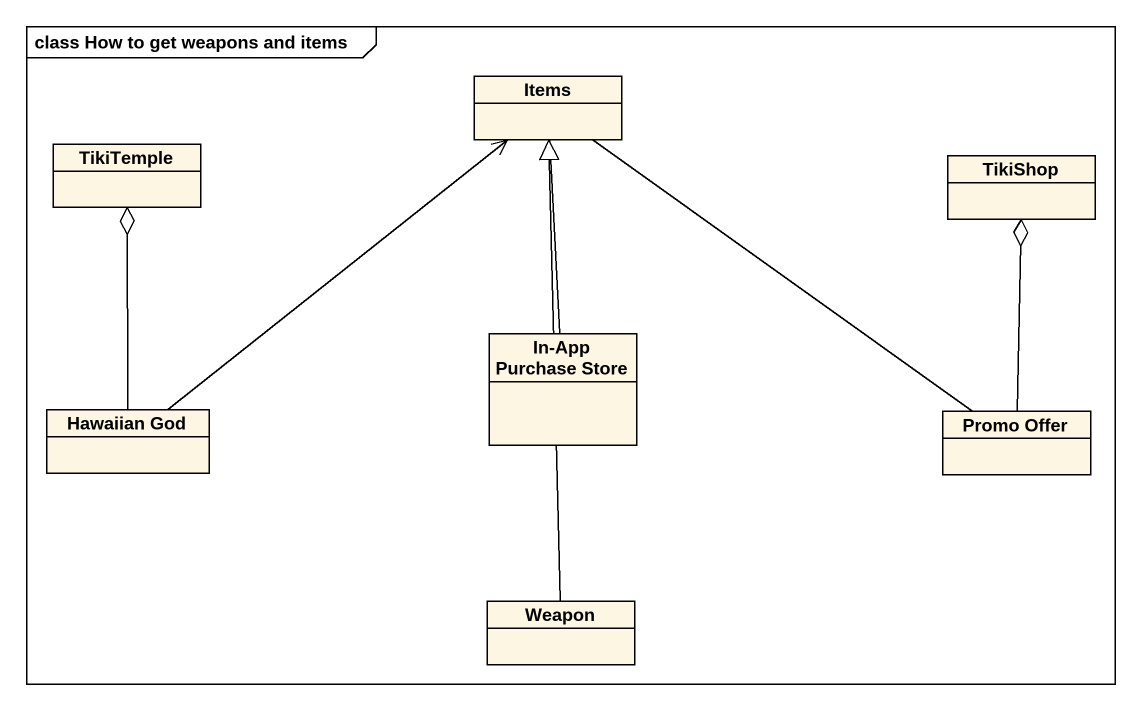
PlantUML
@startuml
mainframe class How to get weapons and items
hide circle
hide empty members
class Items
class TikiTemple
class TikiShop
class "In-App Purchase Store" as In_App_Purchase_Store
class "Hawaiian God" as Hawaiian_God
class "Promo Offer" as Promo_Offer
class Weapon
In_App_Purchase_Store -up- Items
Hawaiian_God -up-> Items
Hawaiian_God -up-o TikiTemple
Promo_Offer -up- Items
Promo_Offer -up-o TikiShop
Weapon -up-|> Items
@enduml
